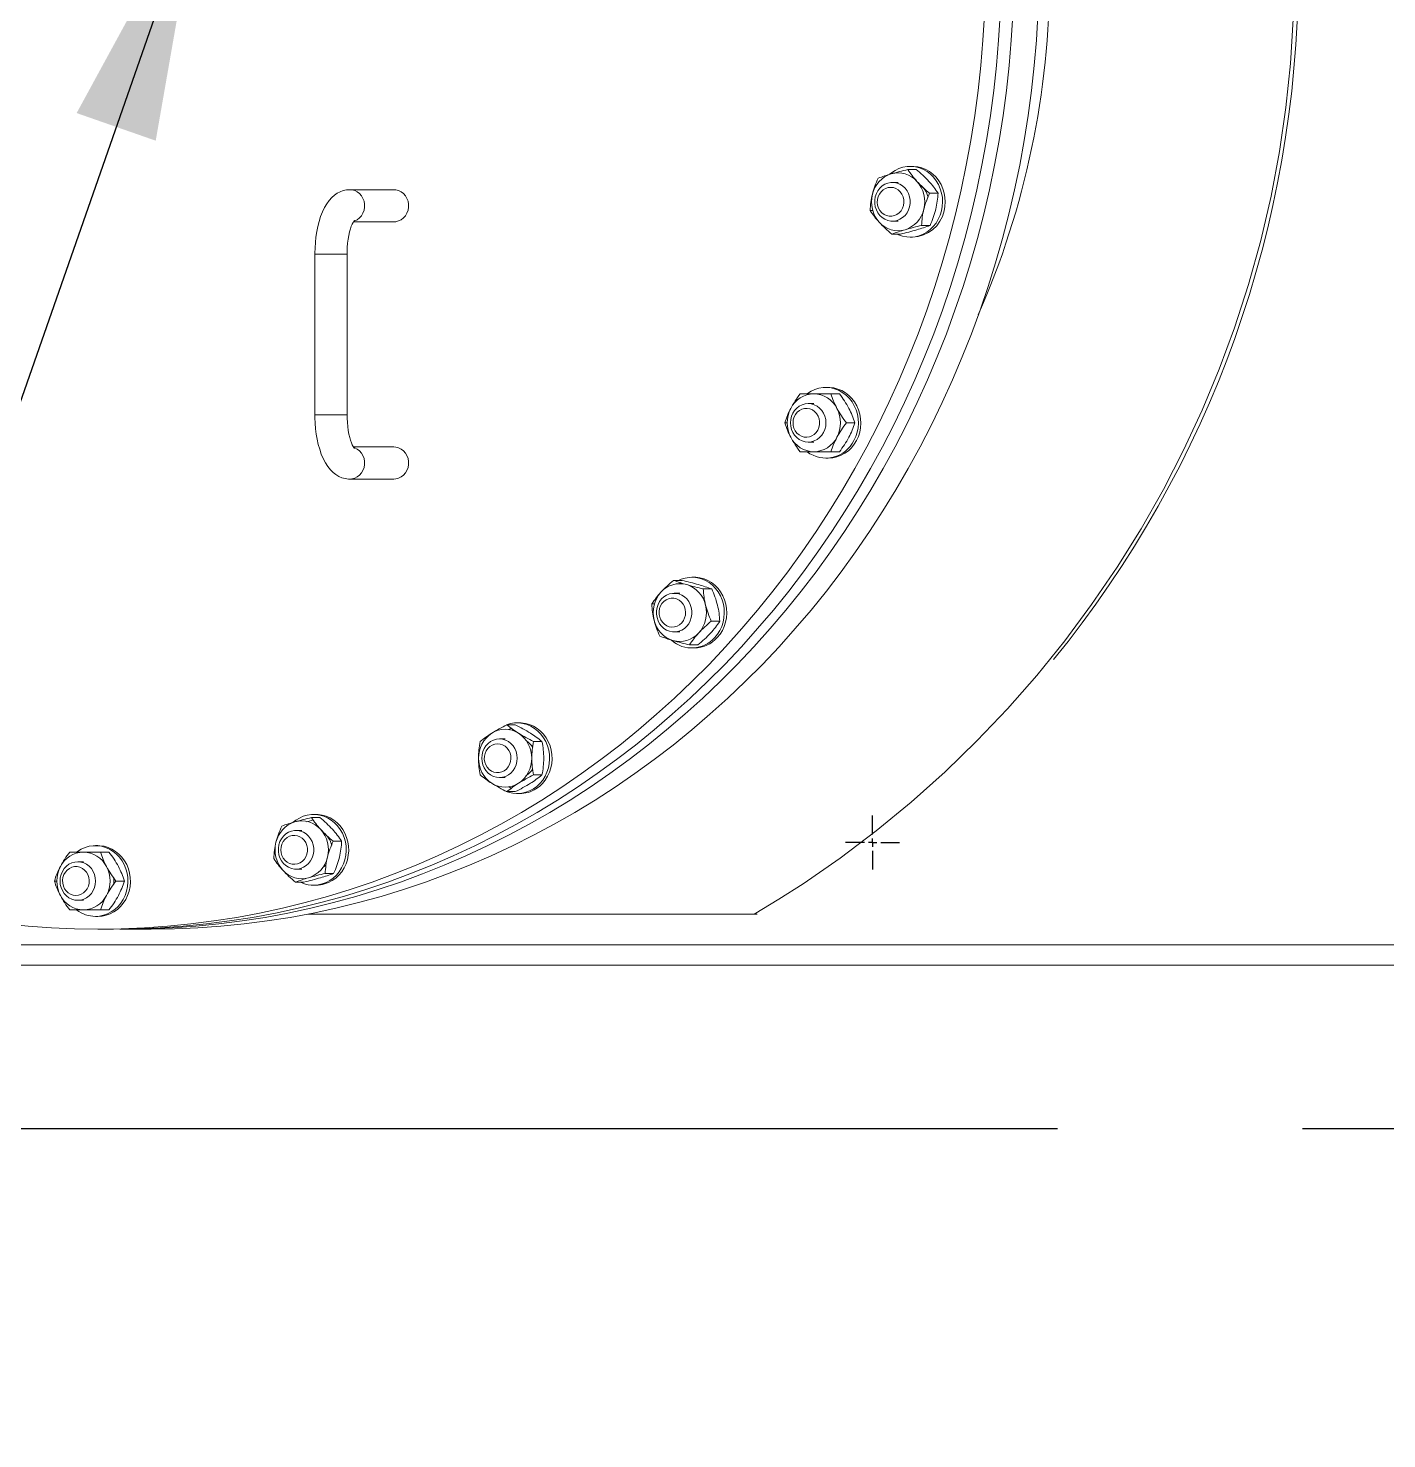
# Model space of a CAD drawing. Header units: inches. Extents: x 0 to 4731, y 0 to 1632.
# Drawn here: x 1603.27 to 1636.54, y 496.93 to 531.47 of the extents above; entities that cross this region are included whole.
import ezdxf

# ---------------------------------------------------------------- set-up
doc = ezdxf.new("R2010")
doc.units = ezdxf.units.IN
doc.header["$LTSCALE"] = 48
doc.header["$MEASUREMENT"] = 0
doc.linetypes.add('CENTER', pattern=[2, 1.25, -0.25, 0.25, -0.25])
doc.linetypes.add('PHANTOM2', pattern=[1.25, 0.625, -0.125, 0.125, -0.125, 0.125, -0.125])
for name, color, linetype, lineweight in [('AM_11', 92, 'PHANTOM2', 25), ('AM_6', 140, 'Continuous', 35), ('AM_7', 142, 'CENTER', 25), ('Equipment-AM_0', 7, 'Continuous', 50)]:
    doc.layers.add(name, color=color, linetype=linetype, lineweight=lineweight)
doc.styles.get("Standard").update_dxf_attribs({"font": 'ROMANS.SHX', "width": 0.7})
doc.dimstyles.new('SLDDIMSTYLE3', dxfattribs={"dimtxt": 0.18, "dimasz": 6.24, "dimexe": 0, "dimexo": 0.0625, "dimgap": 0, "dimtad": 0, "dimtih": 1, "dimtoh": 1, "dimdec": 0, "dimrnd": 1e-09, "dimzin": 0, "dimdsep": 46, "dimlunit": 5, "dimtxsty": 'Standard', "dimsah": 1, "dimcen": 0.09, "dimadec": 0, "dimazin": 0, "dimtfac": 6.24, "dimtdec": 0, "dimtofl": 0, "dimtmove": 0, "dimatfit": 3, "dimfxl": 1, "dimfrac": 2, "dimtolj": 1, "dimtzin": 0, "dimarcsym": 0})

# ---------------------------------------------------------------- blocks, each defined once
blk = doc.blocks.new('SW_CENTERMARKSYMBOL_121')
at = {"layer": 'AM_7', "color": 0}
for p, q in [((0, 0.2), (0, 0.6625)), ((-0.2, 0), (-0.6625, 0)), ((0, 0), (-0.1, 0)), ((0, 0), (0, 0.1)), ((0, 0), (0, -0.1)), ((0, 0), (0.1, 0)), ((0.2, 0), (0.6625, 0)), ((0, -0.2), (0, -0.6625))]:
    blk.add_line(p, q, dxfattribs=at)

msp = doc.modelspace()

# ---------------------------------------------------------------- linework, layer by layer
at = {"layer": 'AM_11'}
msp.add_line((1598.479229, 504.530171), (1708.479229, 504.530171), dxfattribs=at)
at = {"layer": 'Equipment-AM_0', "lineweight": 18}
for p, q in [((1625.017458, 528.012436), (1624.810851, 528.012436)), ((1624.926873, 528.088168), (1624.865341, 528.088168)), ((1612.221815, 527.51836), (1611.144996, 527.51836)), ((1624.573062, 527.694468), (1624.434614, 527.694468)), ((1625.55008, 527.433816), (1625.343473, 527.433816)), ((1623.950548, 527.010237), (1623.888322, 527.010237)), ((1611.231294, 526.730958), (1612.221815, 526.730958)), ((1624.627552, 526.431618), (1624.420944, 526.431618)), ((1624.434614, 526.749586), (1624.573062, 526.749586)), ((1625.355127, 526.643407), (1625.14852, 526.643407)), ((1624.865341, 526.355885), (1624.926873, 526.355885)), ((1610.289802, 525.943557), (1610.289802, 522.006549)), ((1611.077204, 525.943557), (1610.289802, 525.943557)), ((1611.077204, 522.006549), (1611.077204, 525.943557)), ((1622.86323, 522.67584), (1622.801698, 522.67584)), ((1622.509419, 522.51836), (1622.175634, 522.51836)), ((1622.509419, 522.282139), (1622.370971, 522.282139)), ((1622.382241, 522.51836), (1622.377113, 522.503222)), ((1622.928876, 522.51836), (1622.509419, 522.51836)), ((1623.135483, 522.51836), (1622.928876, 522.51836)), ((1611.077204, 522.006549), (1610.289802, 522.006549)), ((1621.857093, 521.809698), (1621.799013, 521.809698)), ((1623.512104, 521.809698), (1623.305496, 521.809698)), ((1622.370971, 521.337257), (1622.509419, 521.337257)), ((1612.221815, 521.219147), (1611.231252, 521.219147)), ((1622.175634, 521.101037), (1622.509419, 521.101037)), ((1622.375035, 521.121544), (1622.382241, 521.101037)), ((1622.509419, 521.101037), (1622.928876, 521.101037)), ((1622.801698, 520.943557), (1622.86323, 520.943557)), ((1623.135483, 521.101037), (1622.928876, 521.101037)), ((1611.144996, 520.431745), (1612.221815, 520.431745)), ((1619.281127, 517.952435), (1619.07452, 517.952435)), ((1619.241307, 517.894263), (1619.222, 517.866058)), ((1619.580449, 518.028168), (1619.518916, 518.028168)), ((1619.226637, 517.634467), (1619.088189, 517.634467)), ((1620.008702, 517.740646), (1619.802095, 517.740646)), ((1618.604124, 517.373816), (1618.541898, 517.373816)), ((1620.203656, 516.950237), (1619.997048, 516.950237)), ((1619.088189, 516.689585), (1619.226637, 516.689585)), ((1619.671033, 516.371617), (1619.464426, 516.371617)), ((1619.518916, 516.295885), (1619.580449, 516.295885)), ((1615.197876, 514.414034), (1614.991268, 514.414034)), ((1615.302244, 514.461884), (1615.240712, 514.461884)), ((1614.948433, 514.068183), (1614.809984, 514.068183)), ((1615.094973, 514.333173), (1615.037102, 514.291346)), ((1615.850202, 514.004888), (1615.643595, 514.004888)), ((1614.809984, 513.123301), (1614.948433, 513.123301)), ((1615.850202, 513.186596), (1615.643595, 513.186596)), ((1615.197876, 512.777451), (1614.991268, 512.777451)), ((1615.240712, 512.729601), (1615.302244, 512.729601)), ((1610.410754, 512.144292), (1610.204147, 512.144292)), ((1610.32017, 512.220024), (1610.258637, 512.220024)), ((1609.966358, 511.826323), (1609.82791, 511.826323)), ((1604.286148, 511.297887), (1604.619933, 511.297887)), ((1604.619933, 511.297887), (1605.03939, 511.297887)), ((1604.973745, 511.455368), (1604.912212, 511.455368)), ((1605.245997, 511.297887), (1605.03939, 511.297887)), ((1610.943376, 511.565672), (1610.736769, 511.565672)), ((1604.619933, 511.061667), (1604.481485, 511.061667)), ((1603.967607, 510.589226), (1603.909528, 510.589226)), ((1605.622618, 510.589226), (1605.416011, 510.589226)), ((1610.020848, 510.563473), (1609.814241, 510.563473)), ((1609.82791, 510.881442), (1609.966358, 510.881442)), ((1610.748423, 510.775263), (1610.541816, 510.775263)), ((1610.258637, 510.487741), (1610.32017, 510.487741)), ((1604.286148, 509.880564), (1604.619933, 509.880564)), ((1604.481485, 510.116785), (1604.619933, 510.116785)), ((1604.619933, 509.880564), (1605.03939, 509.880564)), ((1605.245997, 509.880564), (1605.03939, 509.880564)), ((1604.912212, 509.723084), (1604.973745, 509.723084)), ((1610.115196, 509.778202), (1621.048214, 509.778202)), ((1621.122038, 509.778202), (1621.048214, 509.778202)), ((1604.973745, 509.408123), (1605.358323, 509.408123)), ((1605.665985, 509.408123), (1606.28131, 509.408123)), ((1557.354067, 509.030171), (1653.229229, 509.030171)), ((1598.479229, 508.530171), (1708.479229, 508.530171))]:
    msp.add_line(p, q, dxfattribs=at)
at = {"layer": 'Equipment-AM_0', "lineweight": 18, "flags": 128}
for points in [[(1602.700856, 509.537527), (1603.267714, 509.480942), (1603.835741, 509.440497), (1604.404548, 509.416218), (1604.973745, 509.408123), (1605.542942, 509.416218), (1606.111749, 509.440497), (1606.679776, 509.480942), (1607.246634, 509.537527), (1607.811934, 509.610213), (1608.375289, 509.69895), (1608.936312, 509.803677), (1609.49462, 509.924322), (1610.04983, 510.060802), (1610.60156, 510.213025), (1611.149434, 510.380886), (1611.693075, 510.564269), (1612.232111, 510.763049), (1612.766172, 510.97709), (1613.294893, 511.206245), (1613.817911, 511.450357), (1614.334868, 511.709258), (1614.845409, 511.982772), (1615.349185, 512.270711), (1615.845849, 512.572878), (1616.335063, 512.889064), (1616.81649, 513.219055), (1617.2898, 513.562623), (1617.75467, 513.919533), (1618.210781, 514.289541), (1618.657819, 514.672392), (1619.095479, 515.067825), (1619.523461, 515.475569), (1619.941471, 515.895343), (1620.349223, 516.326861), (1620.746437, 516.769826), (1621.132841, 517.223936), (1621.508171, 517.688878), (1621.872169, 518.164335), (1622.224586, 518.649979), (1622.56518, 519.14548), (1622.893717, 519.650496), (1623.209973, 520.164682), (1623.513731, 520.687685), (1623.804782, 521.219147), (1624.082928, 521.758704), (1624.347977, 522.305986), (1624.599748, 522.860617), (1624.838068, 523.422218), (1625.062775, 523.990405), (1625.273713, 524.564786), (1625.470739, 525.144969), (1625.653717, 525.730557), (1625.822522, 526.321147), (1625.977038, 526.916335), (1626.11716, 527.515713), (1626.242791, 528.118871), (1626.353845, 528.725394), (1626.450247, 529.334868), (1626.531929, 529.946875), (1626.598837, 530.560994), (1626.650924, 531.176806), (1626.688154, 531.793888)], [(1605.358323, 509.408123), (1605.92752, 509.416218), (1606.496327, 509.440497), (1607.064354, 509.480942), (1607.631211, 509.537527), (1608.196512, 509.610213), (1608.759866, 509.69895), (1609.32089, 509.803677), (1609.879198, 509.924322), (1610.434408, 510.060802), (1610.986138, 510.213025), (1611.534012, 510.380886), (1612.077653, 510.564269), (1612.616689, 510.763049), (1613.15075, 510.97709), (1613.679471, 511.206245), (1614.202489, 511.450357), (1614.719446, 511.709258), (1615.229987, 511.982772), (1615.733763, 512.270711), (1616.230427, 512.572878), (1616.719641, 512.889064), (1617.201068, 513.219055), (1617.674378, 513.562623), (1618.139248, 513.919533), (1618.595359, 514.289541), (1619.042397, 514.672392), (1619.480057, 515.067825), (1619.908039, 515.475569), (1620.326049, 515.895343), (1620.7338, 516.326861), (1621.131015, 516.769826), (1621.517419, 517.223936), (1621.892749, 517.688878), (1622.256747, 518.164335), (1622.609164, 518.649979), (1622.949757, 519.14548), (1623.278295, 519.650496), (1623.594551, 520.164682), (1623.898309, 520.687685), (1624.18936, 521.219147), (1624.467506, 521.758704), (1624.732555, 522.305986), (1624.984326, 522.860617), (1625.222646, 523.422218), (1625.447352, 523.990405), (1625.658291, 524.564786), (1625.855316, 525.144969), (1626.038295, 525.730557), (1626.2071, 526.321147), (1626.361616, 526.916335), (1626.501738, 527.515713), (1626.627369, 528.118871), (1626.738423, 528.725394), (1626.834825, 529.334868), (1626.916507, 529.946875), (1626.983415, 530.560994), (1627.035502, 531.176806), (1627.072732, 531.793888)], [(1627.380394, 531.793888), (1627.343164, 531.176806), (1627.291077, 530.560994), (1627.224169, 529.946875), (1627.142487, 529.334868), (1627.046085, 528.725394), (1626.935031, 528.118871), (1626.8094, 527.515713), (1626.669278, 526.916335), (1626.514762, 526.321147), (1626.345957, 525.730557), (1626.162979, 525.144969), (1625.965953, 524.564786), (1625.755015, 523.990405), (1625.530309, 523.422218), (1625.291988, 522.860617), (1625.040217, 522.305986), (1624.775168, 521.758704), (1624.497023, 521.219147), (1624.205971, 520.687685), (1623.902213, 520.164682), (1623.585957, 519.650496), (1623.25742, 519.14548), (1622.916826, 518.649979), (1622.564409, 518.164335), (1622.200411, 517.688878), (1621.825082, 517.223936), (1621.438677, 516.769826), (1621.041463, 516.326861), (1620.633711, 515.895343), (1620.215701, 515.475569), (1619.787719, 515.067825), (1619.350059, 514.672392), (1618.903021, 514.289541), (1618.44691, 513.919533), (1617.982041, 513.562623), (1617.50873, 513.219055), (1617.027303, 512.889064), (1616.53809, 512.572878), (1616.041425, 512.270711), (1615.537649, 511.982772), (1615.027108, 511.709258), (1614.510152, 511.450357), (1613.987134, 511.206245), (1613.458413, 510.97709), (1612.924351, 510.763049), (1612.385315, 510.564269), (1611.841674, 510.380886), (1611.2938, 510.213025), (1610.74207, 510.060802), (1610.18686, 509.924322), (1609.628552, 509.803677), (1609.067529, 509.69895), (1608.504174, 509.610213), (1607.938874, 509.537527), (1607.372016, 509.480942), (1606.803989, 509.440497), (1606.235182, 509.416218), (1605.665985, 509.408123), (1605.512154, 509.408715)], [(1627.995719, 531.793888), (1627.958489, 531.176806), (1627.906402, 530.560994), (1627.839494, 529.946875), (1627.757811, 529.334868), (1627.66141, 528.725394), (1627.550356, 528.118871), (1627.424725, 527.515713), (1627.284603, 526.916335), (1627.130086, 526.321147), (1626.961281, 525.730557), (1626.778303, 525.144969), (1626.581278, 524.564786), (1626.370339, 523.990405), (1626.145633, 523.422218), (1625.907313, 522.860617), (1625.655542, 522.305986), (1625.390493, 521.758704), (1625.112347, 521.219147), (1624.821296, 520.687685), (1624.517538, 520.164682), (1624.201282, 519.650496), (1623.872744, 519.14548), (1623.532151, 518.649979), (1623.179734, 518.164335), (1622.815736, 517.688878), (1622.440406, 517.223936), (1622.054002, 516.769826), (1621.656787, 516.326861), (1621.249035, 515.895343), (1620.831025, 515.475569), (1620.403044, 515.067825), (1619.965384, 514.672392), (1619.518345, 514.289541), (1619.062235, 513.919533), (1618.597365, 513.562623), (1618.124055, 513.219055), (1617.642628, 512.889064), (1617.153414, 512.572878), (1616.65675, 512.270711), (1616.152974, 511.982772), (1615.642433, 511.709258), (1615.125476, 511.450357), (1614.602458, 511.206245), (1614.073737, 510.97709), (1613.539676, 510.763049), (1613.00064, 510.564269), (1612.456999, 510.380886), (1611.909125, 510.213025), (1611.357394, 510.060802), (1610.802185, 509.924322), (1610.243877, 509.803677), (1609.682853, 509.69895), (1609.119498, 509.610213), (1608.554198, 509.537527), (1607.987341, 509.480942), (1607.419314, 509.440497), (1606.850507, 509.416218), (1606.28131, 509.408123)], [(1634.25223, 531.693721), (1634.184858, 530.610199), (1634.07293, 529.530479), (1633.916738, 528.457407), (1633.709794, 527.360709), (1633.456516, 526.273046), (1633.157829, 525.197364), (1632.814661, 524.136611), (1632.439111, 523.121553), (1632.022597, 522.122276), (1631.566432, 521.141241), (1631.071928, 520.180909), (1630.524003, 519.215872), (1629.936917, 518.2743), (1629.31249, 517.358569), (1628.65254, 516.471053), (1627.967759, 515.624395), (1627.25, 514.806512), (1626.501308, 514.019388), (1625.723729, 513.265008), (1624.894679, 512.524044), (1624.036874, 511.81899), (1623.152823, 511.151686), (1622.245037, 510.523971), (1621.651056, 510.142699), (1621.048214, 509.778202)], [(1625.635462, 526.997853), (1625.655527, 527.106679), (1625.662617, 527.217399), (1625.656616, 527.328195), (1625.637623, 527.437248), (1625.605948, 527.542767), (1625.562113, 527.643019), (1625.506837, 527.736359), (1625.441027, 527.821254), (1625.365765, 527.896309), (1625.282286, 527.960292), (1625.19196, 528.012153), (1625.096272, 528.05104), (1624.996791, 528.076315), (1624.895152, 528.087563), (1624.793024, 528.084598), (1624.692083, 528.06747), (1624.593987, 528.03646), (1624.500347, 527.992077), (1624.4127, 527.93505), (1624.364291, 527.89576)], [(1625.696994, 526.997853), (1625.717059, 527.106679), (1625.72415, 527.217399), (1625.718149, 527.328195), (1625.699155, 527.437248), (1625.667481, 527.542767), (1625.623645, 527.643019), (1625.568369, 527.736359), (1625.50256, 527.821254), (1625.427297, 527.896309), (1625.343818, 527.960292), (1625.253493, 528.012153), (1625.157804, 528.05104), (1625.058324, 528.076315), (1624.956685, 528.087563), (1624.926873, 528.088168)], [(1611.144996, 527.51836), (1611.066243, 527.512939), (1610.984991, 527.495735), (1610.907786, 527.46774), (1610.834849, 527.429718), (1610.766061, 527.382019), (1610.701033, 527.324421), (1610.63928, 527.256051), (1610.58055, 527.175621), (1610.525252, 527.082303), (1610.474614, 526.977038), (1610.430096, 526.862944), (1610.39226, 526.743032), (1610.360817, 526.618683), (1610.335402, 526.490716), (1610.315737, 526.359792), (1610.301647, 526.226586), (1610.293029, 526.091826), (1610.289861, 525.963555), (1610.289802, 525.943557)], [(1611.241858, 526.745281), (1611.263527, 526.752611), (1611.326198, 526.783704), (1611.38232, 526.82712), (1611.429865, 526.881289), (1611.467114, 526.944255), (1611.49272, 527.013741), (1611.505759, 527.087235), (1611.505759, 527.162083), (1611.49272, 527.235577), (1611.467114, 527.305063), (1611.429865, 527.368029), (1611.38232, 527.422198), (1611.326198, 527.465614), (1611.263527, 527.496706), (1611.196572, 527.514352), (1611.144646, 527.518359)], [(1612.221815, 526.730958), (1612.27339, 526.734965), (1612.340345, 526.752611), (1612.403016, 526.783704), (1612.459138, 526.82712), (1612.506683, 526.881289), (1612.543932, 526.944255), (1612.569538, 527.013741), (1612.582577, 527.087235), (1612.582577, 527.162083), (1612.569538, 527.235577), (1612.543932, 527.305063), (1612.506683, 527.368029), (1612.459138, 527.422198), (1612.403016, 527.465614), (1612.340345, 527.496706), (1612.27339, 527.514352), (1612.221815, 527.51836)], [(1624.85468, 527.09975), (1624.828753, 527.022365), (1624.79085, 526.951046), (1624.742123, 526.887961), (1624.684053, 526.835026), (1624.618404, 526.79385), (1624.54717, 526.765684), (1624.472516, 526.751384), (1624.396711, 526.751384), (1624.322057, 526.765684), (1624.250824, 526.79385), (1624.185174, 526.835026), (1624.127104, 526.887961), (1624.078377, 526.951046), (1624.040475, 527.022365), (1624.014548, 527.09975), (1624.001384, 527.180851), (1624.001384, 527.263203), (1624.014548, 527.344303), (1624.040475, 527.421689), (1624.078377, 527.493008), (1624.127104, 527.556093), (1624.185174, 527.609028), (1624.250824, 527.650204), (1624.322057, 527.67837), (1624.396711, 527.69267), (1624.472516, 527.69267), (1624.54717, 527.67837), (1624.618404, 527.650204), (1624.684053, 527.609028), (1624.742123, 527.556093), (1624.79085, 527.493008), (1624.828753, 527.421689), (1624.85468, 527.344303), (1624.867843, 527.263203), (1624.867843, 527.180851), (1624.85468, 527.09975)], [(1624.703514, 527.130319), (1624.714058, 527.201092), (1624.711272, 527.272723), (1624.69527, 527.342277), (1624.666708, 527.406909), (1624.626754, 527.463971), (1624.577045, 527.511129), (1624.519615, 527.54645), (1624.456816, 527.56849), (1624.391219, 527.576345), (1624.325509, 527.569694), (1624.262376, 527.54881), (1624.204405, 527.514548), (1624.15397, 527.468309), (1624.113135, 527.411988), (1624.083572, 527.347889), (1624.066491, 527.278638), (1624.062592, 527.207069), (1624.072034, 527.136113), (1624.094431, 527.068674), (1624.128866, 527.007513), (1624.173928, 526.955134), (1624.227774, 526.913682), (1624.288198, 526.884854), (1624.352728, 526.869829), (1624.41872, 526.869224), (1624.483474, 526.883062), (1624.544338, 526.910778), (1624.59882, 526.951236), (1624.644691, 527.00278), (1624.680072, 527.063301), (1624.703514, 527.130319)], [(1624.539302, 526.431618), (1624.585992, 526.41079), (1624.683777, 526.378643), (1624.784544, 526.360344), (1624.886637, 526.356194), (1624.988381, 526.366261), (1625.088104, 526.39038), (1625.18417, 526.428154), (1625.275, 526.478964), (1625.359104, 526.541974), (1625.4351, 526.616151), (1625.501741, 526.700277), (1625.557932, 526.79297), (1625.602751, 526.892708), (1625.635462, 526.997853)], [(1611.077204, 525.943557), (1611.077787, 525.998917), (1611.082161, 526.104444), (1611.090707, 526.207469), (1611.103166, 526.306187), (1611.119131, 526.398877), (1611.138023, 526.48388), (1611.159065, 526.559625), (1611.18125, 526.624693), (1611.203303, 526.677905), (1611.223669, 526.718456), (1611.240523, 526.746088), (1611.251844, 526.761279), (1611.255221, 526.765031)], [(1623.492169, 521.376627), (1623.537478, 521.476104), (1623.570705, 521.581058), (1623.591305, 521.689766), (1623.59894, 521.800443), (1623.593484, 521.911273), (1623.575027, 522.020434), (1623.543872, 522.126135), (1623.500531, 522.226641), (1623.445714, 522.3203), (1623.380323, 522.405575), (1623.305431, 522.481066), (1623.222268, 522.545533), (1623.132199, 522.597918), (1623.036703, 522.63736), (1622.937348, 522.663212), (1622.835766, 522.675049), (1622.733624, 522.672677), (1622.632601, 522.656135), (1622.534354, 522.625695), (1622.440496, 522.581856), (1622.35257, 522.525338), (1622.34329, 522.51836)], [(1623.553702, 521.376627), (1623.599011, 521.476104), (1623.632238, 521.581058), (1623.652838, 521.689766), (1623.660473, 521.800443), (1623.655017, 521.911273), (1623.63656, 522.020434), (1623.605405, 522.126135), (1623.562063, 522.226641), (1623.507247, 522.3203), (1623.441856, 522.405575), (1623.366964, 522.481066), (1623.2838, 522.545533), (1623.193731, 522.597918), (1623.098235, 522.63736), (1622.99888, 522.663212), (1622.897298, 522.675049), (1622.86323, 522.67584)], [(1622.747592, 521.573478), (1622.704111, 521.506019), (1622.650509, 521.447787), (1622.588413, 521.400552), (1622.51971, 521.365749), (1622.446488, 521.344435), (1622.370971, 521.337257), (1622.295454, 521.344435), (1622.222232, 521.365749), (1622.153529, 521.400552), (1622.091433, 521.447787), (1622.03783, 521.506019), (1621.99435, 521.573478), (1621.962313, 521.648114), (1621.942693, 521.72766), (1621.936087, 521.809698), (1621.942693, 521.891737), (1621.962313, 521.971283), (1621.99435, 522.045919), (1622.03783, 522.113377), (1622.091433, 522.171609), (1622.153529, 522.218844), (1622.222232, 522.253648), (1622.295454, 522.274962), (1622.370971, 522.282139), (1622.446488, 522.274962), (1622.51971, 522.253648), (1622.588413, 522.218844), (1622.650509, 522.171609), (1622.704111, 522.113377), (1622.747592, 522.045919), (1622.779628, 521.971283), (1622.799248, 521.891737), (1622.805855, 521.809698), (1622.799248, 521.72766), (1622.779628, 521.648114), (1622.747592, 521.573478)], [(1610.289802, 522.006549), (1610.290561, 521.934584), (1610.296106, 521.799569), (1610.307033, 521.665976), (1610.323366, 521.534616), (1610.345177, 521.406201), (1610.372617, 521.281351), (1610.405972, 521.160578), (1610.445739, 521.044285), (1610.492735, 520.932829), (1610.548155, 520.826772), (1610.606257, 520.737193), (1610.668548, 520.659804), (1610.73406, 520.594766), (1610.80269, 520.541142), (1610.874535, 520.498216), (1610.94947, 520.465777), (1611.027015, 520.443965), (1611.113672, 520.432601), (1611.144996, 520.431745)], [(1611.254876, 521.18529), (1611.255425, 521.184836), (1611.250125, 521.190918), (1611.238622, 521.206854), (1611.222634, 521.233522), (1611.203607, 521.271536), (1611.182884, 521.321105), (1611.161722, 521.381981), (1611.14126, 521.453478), (1611.122493, 521.534545), (1611.106251, 521.623858), (1611.093191, 521.719899), (1611.083811, 521.821028), (1611.078454, 521.92553), (1611.077204, 522.006549)], [(1622.607287, 521.632533), (1622.634333, 521.69793), (1622.648708, 521.767903), (1622.649822, 521.839586), (1622.637631, 521.910047), (1622.612634, 521.976399), (1622.575853, 522.035926), (1622.528796, 522.086191), (1622.473387, 522.125137), (1622.411896, 522.151169), (1622.346841, 522.163221), (1622.280884, 522.160799), (1622.216725, 522.144004), (1622.156992, 522.113522), (1622.104131, 522.070601), (1622.060304, 522.016999), (1622.027306, 521.95491), (1622.006489, 521.886876), (1621.998705, 521.815683), (1622.004272, 521.744244), (1622.022962, 521.675485), (1622.05401, 521.612221), (1622.096145, 521.557042), (1622.147643, 521.512206), (1622.206394, 521.47955), (1622.269993, 521.46041), (1622.335837, 521.45557), (1622.40123, 521.465228), (1622.463496, 521.488988), (1622.520083, 521.525879), (1622.568677, 521.574389), (1622.607287, 521.632533)], [(1611.241982, 521.204787), (1611.263527, 521.197494), (1611.326198, 521.166401), (1611.38232, 521.122985), (1611.429865, 521.068816), (1611.467114, 521.00585), (1611.49272, 520.936365), (1611.505759, 520.86287), (1611.505759, 520.788023), (1611.49272, 520.714528), (1611.467114, 520.645042), (1611.429865, 520.582077), (1611.38232, 520.527907), (1611.326198, 520.484491), (1611.263527, 520.453399), (1611.196572, 520.435753), (1611.144783, 520.431746)], [(1612.221815, 521.219147), (1612.27339, 521.21514), (1612.340345, 521.197494), (1612.403016, 521.166401), (1612.459138, 521.122985), (1612.506683, 521.068816), (1612.543932, 521.00585), (1612.569538, 520.936365), (1612.582577, 520.86287), (1612.582577, 520.788023), (1612.569538, 520.714528), (1612.543932, 520.645042), (1612.506683, 520.582077), (1612.459138, 520.527907), (1612.403016, 520.484491), (1612.340345, 520.453399), (1612.27339, 520.435753), (1612.221815, 520.431745)], [(1620.082684, 516.549572), (1620.150148, 516.632919), (1620.207248, 516.724954), (1620.253045, 516.824166), (1620.286788, 516.928925), (1620.307922, 517.037512), (1620.316101, 517.148144), (1620.311191, 517.259003), (1620.293271, 517.368271), (1620.262636, 517.474151), (1620.219789, 517.574907), (1620.165434, 517.668883), (1620.100464, 517.754536), (1620.025944, 517.830461), (1619.943099, 517.89541), (1619.853289, 517.948316), (1619.757988, 517.988312), (1619.658762, 518.01474), (1619.557239, 518.027167), (1619.455088, 518.025388), (1619.353984, 518.009433), (1619.255589, 517.979563), (1619.192877, 517.952435)], [(1620.144216, 516.549572), (1620.211681, 516.632919), (1620.26878, 516.724954), (1620.314578, 516.824166), (1620.34832, 516.928925), (1620.369455, 517.037512), (1620.377634, 517.148144), (1620.372723, 517.259003), (1620.354803, 517.368271), (1620.324169, 517.474151), (1620.281322, 517.574907), (1620.226967, 517.668883), (1620.161996, 517.754536), (1620.087476, 517.830461), (1620.004631, 517.89541), (1619.914821, 517.948316), (1619.81952, 517.988312), (1619.720294, 518.01474), (1619.618772, 518.027167), (1619.580449, 518.028168)], [(1619.395699, 516.82796), (1619.337628, 516.775025), (1619.271979, 516.733849), (1619.200745, 516.705683), (1619.126092, 516.691383), (1619.050286, 516.691383), (1618.975633, 516.705683), (1618.904399, 516.733849), (1618.83875, 516.775025), (1618.780679, 516.82796), (1618.731953, 516.891045), (1618.69405, 516.962364), (1618.668123, 517.03975), (1618.65496, 517.12085), (1618.65496, 517.203202), (1618.668123, 517.284303), (1618.69405, 517.361689), (1618.731953, 517.433007), (1618.780679, 517.496093), (1618.83875, 517.549027), (1618.904399, 517.590203), (1618.975633, 517.618369), (1619.050286, 517.63267), (1619.126092, 517.63267), (1619.200745, 517.618369), (1619.271979, 517.590203), (1619.337628, 517.549027), (1619.395699, 517.496093), (1619.444425, 517.433007), (1619.482328, 517.361689), (1619.508255, 517.284303), (1619.521418, 517.203202), (1619.521418, 517.12085), (1619.508255, 517.03975), (1619.482328, 516.962364), (1619.444425, 516.891045), (1619.395699, 516.82796)], [(1619.272672, 516.911477), (1619.314377, 516.967041), (1619.344932, 517.030588), (1619.363087, 517.099515), (1619.368098, 517.171003), (1619.35976, 517.242122), (1619.338415, 517.309963), (1619.304936, 517.371747), (1619.260694, 517.424945), (1619.207501, 517.467379), (1619.147533, 517.497312), (1619.083247, 517.513518), (1619.017273, 517.515334), (1618.952313, 517.502686), (1618.891027, 517.476091), (1618.835923, 517.436638), (1618.789258, 517.385943), (1618.752942, 517.32608), (1618.728461, 517.259501), (1618.716818, 517.188932), (1618.71849, 517.117261), (1618.733408, 517.047422), (1618.760961, 516.982276), (1618.800022, 516.924488), (1618.848991, 516.876426), (1618.905864, 516.840056), (1618.968311, 516.816867), (1619.033777, 516.807809), (1619.099581, 516.813253), (1619.16303, 516.832976), (1619.221525, 516.86617), (1619.272672, 516.911477)], [(1615.639356, 512.845642), (1615.724378, 512.90718), (1615.801459, 512.980024), (1615.869332, 513.062979), (1615.926884, 513.154681), (1615.973169, 513.253626), (1616.007426, 513.358188), (1616.029094, 513.466651), (1616.037817, 513.577233), (1616.033452, 513.68812), (1616.01607, 513.797489), (1615.985956, 513.903546), (1615.943605, 514.004549), (1615.889714, 514.098839), (1615.825165, 514.184868), (1615.75102, 514.261224), (1615.668495, 514.326653), (1615.578946, 514.38008), (1615.483844, 514.420629), (1615.384749, 514.447632), (1615.283289, 514.460648), (1615.18113, 514.459462), (1615.07995, 514.444094), (1614.981409, 514.414796), (1614.978149, 514.413569)], [(1615.700888, 512.845642), (1615.785911, 512.90718), (1615.862992, 512.980024), (1615.930865, 513.062979), (1615.988416, 513.154681), (1616.034701, 513.253626), (1616.068959, 513.358188), (1616.090627, 513.466651), (1616.09935, 513.577233), (1616.094984, 513.68812), (1616.077602, 513.797489), (1616.047488, 513.903546), (1616.005138, 514.004549), (1615.951246, 514.098839), (1615.886697, 514.184868), (1615.812552, 514.261224), (1615.730028, 514.326653), (1615.640479, 514.38008), (1615.545376, 514.420629), (1615.446282, 514.447632), (1615.344822, 514.460648), (1615.302244, 514.461884)], [(1615.027427, 513.186596), (1614.958724, 513.151793), (1614.885501, 513.130479), (1614.809984, 513.123301), (1614.734468, 513.130479), (1614.661245, 513.151793), (1614.592542, 513.186596), (1614.530446, 513.233832), (1614.476844, 513.292063), (1614.433364, 513.359522), (1614.401327, 513.434158), (1614.381707, 513.513704), (1614.3751, 513.595742), (1614.381707, 513.677781), (1614.401327, 513.757327), (1614.433364, 513.831963), (1614.476844, 513.899422), (1614.530446, 513.957653), (1614.592542, 514.004888), (1614.661245, 514.039692), (1614.734468, 514.061006), (1614.809984, 514.068183), (1614.885501, 514.061006), (1614.958724, 514.039692), (1615.027427, 514.004888), (1615.089523, 513.957653), (1615.143125, 513.899422), (1615.186605, 513.831963), (1615.218642, 513.757327), (1615.238262, 513.677781), (1615.244869, 513.595742), (1615.238262, 513.513704), (1615.218642, 513.434158), (1615.186605, 513.359522), (1615.143125, 513.292063), (1615.089523, 513.233832), (1615.027427, 513.186596)], [(1614.926917, 513.288883), (1614.980438, 513.330827), (1615.025092, 513.383618), (1615.05905, 513.445092), (1615.080922, 513.512735), (1615.089812, 513.583775), (1615.085357, 513.655306), (1615.067738, 513.724398), (1615.037678, 513.788222), (1614.996407, 513.844167), (1614.945614, 513.889941), (1614.887379, 513.923671), (1614.824086, 513.943975), (1614.758326, 513.950022), (1614.692792, 513.941566), (1614.630167, 513.918951), (1614.573014, 513.883104), (1614.523673, 513.835492), (1614.484164, 513.778065), (1614.456105, 513.713174), (1614.440645, 513.643475), (1614.438416, 513.571822), (1614.44951, 513.501148), (1614.473472, 513.434347), (1614.509322, 513.374153), (1614.555592, 513.323031), (1614.610387, 513.283074), (1614.671464, 513.255918), (1614.736323, 513.242674), (1614.802308, 513.243885), (1614.866719, 513.259501), (1614.926917, 513.288883)], [(1615.095022, 512.858365), (1615.089477, 512.862728), (1615.035732, 512.900078)], [(1610.46499, 510.517254), (1610.561777, 510.552789), (1610.653586, 510.601479), (1610.73891, 510.662522), (1610.816348, 510.734918), (1610.884629, 510.817478), (1610.94263, 510.908845), (1610.989401, 511.007519), (1611.024172, 511.111881), (1611.046374, 511.220217), (1611.05564, 511.330747), (1611.05182, 511.441657), (1611.034976, 511.551126), (1611.005384, 511.657356), (1610.963531, 511.758603), (1610.910104, 511.853205), (1610.845979, 511.939608), (1610.772211, 512.016393), (1610.690009, 512.0823), (1610.600724, 512.136246), (1610.505823, 512.177346), (1610.406862, 512.204924), (1610.305468, 512.218529), (1610.203304, 512.217936), (1610.10205, 512.203155), (1610.003366, 512.174429), (1609.908874, 512.13223), (1609.820125, 512.077251), (1609.759111, 512.028949)], [(1610.244624, 512.086466), (1610.205149, 512.07343), (1610.089803, 512.038397)], [(1610.526523, 510.517254), (1610.623309, 510.552789), (1610.715119, 510.601479), (1610.800443, 510.662522), (1610.877881, 510.734918), (1610.946161, 510.817478), (1611.004163, 510.908845), (1611.050933, 511.007519), (1611.085705, 511.111881), (1611.107906, 511.220217), (1611.117173, 511.330747), (1611.113353, 511.441657), (1611.096509, 511.551126), (1611.066917, 511.657356), (1611.025064, 511.758603), (1610.971636, 511.853205), (1610.907512, 511.939608), (1610.833743, 512.016393), (1610.751541, 512.0823), (1610.662257, 512.136246), (1610.567355, 512.177346), (1610.468395, 512.204924), (1610.367, 512.218529), (1610.32017, 512.220024)], [(1609.940466, 510.89754), (1609.865812, 510.883239), (1609.790007, 510.883239), (1609.715354, 510.89754), (1609.64412, 510.925706), (1609.57847, 510.966881), (1609.5204, 511.019816), (1609.471674, 511.082901), (1609.433771, 511.15422), (1609.407844, 511.231606), (1609.39468, 511.312707), (1609.39468, 511.395058), (1609.407844, 511.476159), (1609.433771, 511.553545), (1609.471674, 511.624863), (1609.5204, 511.687949), (1609.57847, 511.740883), (1609.64412, 511.782059), (1609.715354, 511.810225), (1609.790007, 511.824526), (1609.865812, 511.824526), (1609.940466, 511.810225), (1610.0117, 511.782059), (1610.077349, 511.740883), (1610.135419, 511.687949), (1610.184146, 511.624863), (1610.222049, 511.553545), (1610.247976, 511.476159), (1610.261139, 511.395058), (1610.261139, 511.312707), (1610.247976, 511.231606), (1610.222049, 511.15422), (1610.184146, 511.082901), (1610.135419, 511.019816), (1610.077349, 510.966881), (1610.0117, 510.925706), (1609.940466, 510.89754)], [(1609.866178, 511.011625), (1609.927869, 511.037092), (1609.983578, 511.075528), (1610.031025, 511.12536), (1610.068267, 511.184548), (1610.093779, 511.250668), (1610.106517, 511.321014), (1610.10596, 511.392705), (1610.09213, 511.462807), (1610.065593, 511.52845), (1610.027436, 511.586946), (1609.979222, 511.6359), (1609.922923, 511.673309), (1609.860845, 511.69764), (1609.795529, 511.707897), (1609.729649, 511.703662), (1609.665903, 511.685106), (1609.6069, 511.65299), (1609.555056, 511.608628), (1609.512494, 511.553837), (1609.480955, 511.49086), (1609.461731, 511.422275), (1609.455609, 511.35089), (1609.46284, 511.279628), (1609.483127, 511.211405), (1609.515641, 511.149016), (1609.559049, 511.095014), (1609.611576, 511.05161), (1609.671069, 511.020581), (1609.735095, 511.003197), (1609.801031, 511.000171), (1609.866178, 511.011625)], [(1604.912212, 509.723084), (1605.014167, 509.730195), (1605.114448, 509.751411), (1605.211408, 509.786385), (1605.303455, 509.83454), (1605.389079, 509.895088), (1605.466871, 509.967033), (1605.535557, 510.049195), (1605.594007, 510.140224), (1605.641262, 510.238626), (1605.676546, 510.342785), (1605.69928, 510.45099), (1605.70909, 510.561465), (1605.705816, 510.672395), (1605.68951, 510.78196), (1605.660442, 510.888361), (1605.619087, 510.98985), (1605.566126, 511.08476), (1605.502427, 511.171534), (1605.429037, 511.248746), (1605.347161, 511.315129), (1605.258143, 511.369593), (1605.163444, 511.411243), (1605.064621, 511.439395), (1604.963295, 511.453588), (1604.86113, 511.453588), (1604.759804, 511.439395), (1604.66098, 511.411243), (1604.566282, 511.369593), (1604.477264, 511.315129), (1604.453804, 511.297887)], [(1604.973745, 509.723084), (1605.0757, 509.730195), (1605.17598, 509.751411), (1605.272941, 509.786385), (1605.364988, 509.83454), (1605.450611, 509.895088), (1605.528404, 509.967033), (1605.597089, 510.049195), (1605.65554, 510.140224), (1605.702795, 510.238626), (1605.738079, 510.342785), (1605.760813, 510.45099), (1605.770623, 510.561465), (1605.767348, 510.672395), (1605.751043, 510.78196), (1605.721974, 510.888361), (1605.68062, 510.98985), (1605.627658, 511.08476), (1605.563959, 511.171534), (1605.490569, 511.248746), (1605.408693, 511.315129), (1605.319675, 511.369593), (1605.224977, 511.411243), (1605.126153, 511.439395), (1605.024827, 511.453588), (1604.973745, 511.455368)], [(1604.481485, 510.116785), (1604.405968, 510.123962), (1604.332746, 510.145277), (1604.264043, 510.18008), (1604.201947, 510.227315), (1604.148345, 510.285547), (1604.104864, 510.353005), (1604.072828, 510.427641), (1604.053208, 510.507187), (1604.046601, 510.589226), (1604.053208, 510.671264), (1604.072828, 510.75081), (1604.104864, 510.825446), (1604.148345, 510.892905), (1604.201947, 510.951137), (1604.264043, 510.998372), (1604.332746, 511.033175), (1604.405968, 511.054489), (1604.481485, 511.061667), (1604.557002, 511.054489), (1604.630224, 511.033175), (1604.698927, 510.998372), (1604.761023, 510.951137), (1604.814626, 510.892905), (1604.858106, 510.825446), (1604.890143, 510.75081), (1604.909762, 510.671264), (1604.916369, 510.589226), (1604.909762, 510.507187), (1604.890143, 510.427641), (1604.858106, 510.353005), (1604.814626, 510.285547), (1604.761023, 510.227315), (1604.698927, 510.18008), (1604.630224, 510.145277), (1604.557002, 510.123962), (1604.481485, 510.116785)], [(1604.435336, 510.234895), (1604.500992, 510.242148), (1604.56396, 510.263611), (1604.621662, 510.298404), (1604.671736, 510.345104), (1604.712132, 510.401798), (1604.741196, 510.466165), (1604.757738, 510.53557), (1604.76108, 510.607172), (1604.751087, 510.67804), (1604.728167, 510.745271), (1604.693258, 510.806114), (1604.647789, 510.858077), (1604.593623, 510.899034), (1604.532977, 510.927307), (1604.468333, 510.941739), (1604.402338, 510.941739), (1604.337695, 510.927307), (1604.277048, 510.899034), (1604.222882, 510.858077), (1604.177414, 510.806114), (1604.142505, 510.745271), (1604.119585, 510.67804), (1604.109591, 510.607172), (1604.112934, 510.53557), (1604.129476, 510.466165), (1604.158539, 510.401798), (1604.198935, 510.345104), (1604.249009, 510.298404), (1604.306711, 510.263611), (1604.36968, 510.242148), (1604.435336, 510.234895)], [(1610.489392, 510.93039), (1610.514957, 510.948111), (1610.567703, 510.994084)]]:
    msp.add_lwpolyline(points, dxfattribs=at)
at = {"layer": 'Equipment-AM_0', "lineweight": 18}
for centre, radius, start, end in [((1607.605462, 532.777036), 20.679354, 336.2705308, 0.0032317), ((1607.776598, 532.828411), 26.593571, 320.771061, 359.8918247), ((1624.609049, 527.255154), 0.682831, 107.4552256, 167.2853381), ((1625.666471, 523.541535), 4.543846, 106.128464, 110.3910912), ((1626.691829, 519.956055), 8.27305, 103.141816, 106.0521683), ((1624.572762, 527.311503), 0.618445, 41.7266186, 105.8139467), ((1626.576755, 529.145529), 2.09817, 212.6862777, 222.6817482), ((1623.026061, 525.574666), 3.147758, 43.042165, 50.7548487), ((1626.178626, 526.834207), 2.307488, 155.2394145, 165.6670039), ((1627.33487, 529.871586), 3.147758, 223.042165, 230.7548487), ((1624.475858, 527.222302), 0.750141, 345.8255666, 41.8851776), ((1624.824159, 527.235077), 0.492354, 11.4780223, 56.4737575), ((1623.784177, 526.300723), 2.09817, 32.6862777, 42.6817482), ((1625.877457, 526.936601), 1.990498, 166.376564, 177.8799122), ((1624.670265, 527.221751), 0.750141, 165.8255666, 221.8851776), ((1627.438824, 526.467377), 2.307488, 155.2394145, 165.6670039), ((1623.559301, 527.50768), 1.992149, 346.381347, 357.8751292), ((1625.648658, 528.139029), 2.091161, 212.6694848, 222.6985411), ((1624.537074, 527.1889), 0.682831, 287.4552256, 347.2853381), ((1624.902412, 527.168142), 0.812625, 271.7249918, 347.9037519), ((1627.137655, 526.569771), 1.990498, 166.376564, 177.8799122), ((1623.272666, 527.60527), 2.293867, 335.208369, 345.6980494), ((1624.573361, 527.13255), 0.618445, 221.7266186, 285.8139467), ((1626.397881, 528.853935), 3.126643, 223.0160824, 230.7809313), ((1626.013646, 522.143694), 4.574165, 106.1425977, 110.3769575), ((1622.728721, 534.556552), 8.343867, 283.1541693, 286.039815), ((1627.047351, 518.518472), 8.343867, 103.1541693, 106.039815), ((1623.762425, 530.931331), 4.574165, 286.1425977, 290.3769575), ((1622.520508, 521.873162), 0.645293, 90.9846433, 153.2080903), ((1624.262321, 520.904558), 2.637919, 142.2823545, 151.4810988), ((1622.49833, 521.873162), 0.645293, 26.7919097, 89.0153567), ((1624.803384, 523.080932), 1.957108, 196.7053942, 207.9368969), ((1621.100066, 520.938004), 2.576906, 28.4097594, 37.8267873), ((1623.686197, 521.241923), 1.970744, 152.1020837, 163.2556251), ((1622.617746, 521.809698), 0.760807, 152.2425059, 207.7574941), ((1625.340913, 523.390054), 2.576906, 208.4097594, 217.8267873), ((1622.401092, 521.809698), 0.760807, 332.2425059, 27.7574941), ((1621.637595, 521.247126), 1.957108, 16.7053942, 27.9368969), ((1623.671045, 522.371253), 1.954443, 196.6977127, 207.9445784), ((1625.392183, 520.195897), 2.637919, 142.2823545, 151.4810988), ((1621.62872, 522.375914), 1.966655, 332.0904529, 343.267256), ((1622.520508, 521.746234), 0.645293, 206.7919097, 269.0153567), ((1624.199365, 522.67377), 2.563002, 208.3841572, 217.8523895), ((1622.804238, 521.711953), 0.765305, 232.9647023, 334.0135094), ((1622.49833, 521.746234), 0.645293, 270.9846433, 333.2080903), ((1622.850399, 521.730981), 0.787529, 270.9335904, 333.2591432), ((1624.816059, 520.533261), 1.970744, 152.1020837, 163.2556251), ((1621.066724, 522.703143), 2.616584, 322.2447693, 331.518684), ((1621.124457, 515.452112), 3.233242, 129.3472577, 136.8557286), ((1619.226936, 517.251503), 0.618445, 74.1860533, 138.2733814), ((1620.657715, 522.211547), 4.543846, 249.6089088, 253.871536), ((1617.400149, 509.896055), 8.27305, 73.9478317, 76.858184), ((1619.190649, 517.195153), 0.682831, 12.7146619, 72.5447744), ((1621.683073, 525.797027), 8.27305, 253.9478317, 256.858184), ((1618.425507, 513.481535), 4.543846, 69.6089088, 73.871536), ((1620.312297, 516.237251), 2.103828, 137.3317285, 147.3002455), ((1619.323841, 517.162302), 0.750141, 138.1148224, 194.1744334), ((1621.769474, 517.811275), 1.968646, 182.0560263, 193.6874974), ((1617.955695, 516.78924), 2.262744, 14.2296044, 24.8639772), ((1620.51033, 517.44459), 1.969705, 182.0591628, 193.684361), ((1619.129433, 517.161751), 0.750141, 318.1148224, 14.1744334), ((1622.050056, 517.901643), 2.262744, 194.2296044, 204.8639772), ((1618.236277, 516.879608), 1.968646, 2.0560263, 13.6874974), ((1619.262625, 517.1289), 0.682831, 192.7146619, 252.5447744), ((1620.781473, 517.531836), 2.253885, 194.2086435, 204.8849381), ((1622.046985, 514.449914), 3.233242, 129.3472577, 136.8557286), ((1618.441822, 518.080186), 2.093046, 317.3059863, 327.3259878), ((1620.329553, 520.87133), 4.574165, 249.6230425, 253.8574023), ((1619.519721, 517.050208), 0.753368, 228.4873846, 318.3536471), ((1619.226338, 517.07255), 0.618445, 254.1860533, 318.2733814), ((1621.363257, 524.496552), 8.343867, 253.960185, 256.8458307), ((1621.234825, 515.235052), 2.103828, 137.3317285, 147.3002455), ((1619.573913, 517.06368), 0.767823, 270.4876698, 317.9664106), ((1617.643261, 518.848257), 3.200876, 309.3092404, 316.8937458), ((1616.994642, 510.365363), 4.517216, 116.327248, 121.6806823), ((1616.647782, 516.409768), 2.593644, 230.3063997, 238.0321825), ((1613.274925, 510.510427), 4.351538, 58.2173277, 63.7747421), ((1615.017377, 513.60595), 0.721343, 123.2120479, 180.8107982), ((1616.370524, 513.585374), 2.074444, 168.3326281, 179.7136328), ((1616.001412, 512.000905), 2.603796, 121.9829018, 129.678516), ((1614.948433, 513.695458), 0.608754, 57.6026398, 122.3973602), ((1617.566545, 517.908495), 4.351538, 238.2173277, 243.7747421), ((1614.879488, 513.60595), 0.721343, 359.1892018, 56.7879521), ((1615.214523, 513.623334), 0.471972, 30.0250293, 57.0161123), ((1614.193689, 512.009155), 2.593644, 50.3063997, 58.0321825), ((1617.670415, 513.585873), 2.06968, 168.3194858, 179.7267751), ((1613.81862, 513.585374), 2.074444, 0.2863672, 11.6673719), ((1615.017377, 513.585535), 0.721343, 179.1892018, 236.7879521), ((1616.365762, 513.605612), 2.06968, 180.2732249, 191.6805142), ((1614.879488, 513.585535), 0.721343, 303.2120479, 0.8107982), ((1615.213864, 513.568901), 0.472935, 302.3910902, 330.4291502), ((1617.675177, 513.60611), 2.074444, 180.2863672, 191.6673719), ((1613.823382, 513.605612), 2.06968, 348.3194858, 359.7267751), ((1616.003432, 515.193377), 2.607238, 230.3265717, 238.0120105), ((1614.948433, 513.496027), 0.608754, 237.6026398, 302.3973602), ((1616.930773, 516.710916), 4.385639, 238.2389503, 243.7531194), ((1616.653738, 510.773467), 2.603796, 121.9829018, 129.678516), ((1613.219859, 516.780382), 4.464976, 296.2959072, 301.712023), ((1617.646969, 509.137926), 4.517216, 116.327248, 121.6806823), ((1614.200011, 515.173574), 2.582868, 301.9516767, 309.7097411), ((1615.241005, 513.473255), 0.743359, 248.6430162, 302.4035806), ((1615.300512, 513.478318), 0.74872, 270.1325913, 302.3268434), ((1610.002346, 511.387009), 0.682831, 107.4552256, 167.2853381), ((1611.529579, 510.981096), 2.262744, 155.1360228, 165.7703956), ((1611.063052, 507.663434), 4.554324, 106.1333697, 110.3861855), ((1612.170088, 503.761663), 8.610074, 103.1987876, 105.9951967), ((1609.966059, 511.443359), 0.618445, 41.7266186, 105.8139467), ((1611.964483, 513.273084), 2.091161, 212.6694848, 222.6985411), ((1608.433818, 509.721974), 3.126643, 43.0160824, 50.7809313), ((1612.713706, 513.987989), 3.126643, 223.0160824, 230.7809313), ((1609.869154, 511.354158), 0.750141, 345.8255666, 41.8851776), ((1610.219855, 511.368532), 0.489696, 11.2423346, 56.6044328), ((1609.183041, 510.43688), 2.091161, 32.6694848, 42.6985411), ((1604.631022, 510.65269), 0.645293, 90.9846433, 153.2080903), ((1606.321565, 509.717531), 2.576906, 142.1732127, 151.5902406), ((1604.608844, 510.65269), 0.645293, 26.7919097, 89.0153567), ((1606.911422, 511.859442), 1.954443, 196.6977127, 207.9445784), ((1603.222266, 509.725154), 2.563002, 28.3841572, 37.8523895), ((1611.248997, 511.071464), 1.968646, 166.3125026, 177.9439737), ((1610.063561, 511.353607), 0.750141, 165.8255666, 221.8851776), ((1612.781391, 510.617243), 2.253885, 155.1150619, 165.7913565), ((1608.974944, 511.636446), 1.969705, 346.315639, 357.9408372), ((1605.784036, 510.026654), 1.957108, 152.0631031, 163.2946058), ((1604.72826, 510.589226), 0.760807, 152.2425059, 207.7574941), ((1607.439742, 512.161959), 2.563002, 208.3841572, 217.8523895), ((1604.511606, 510.589226), 0.760807, 332.2425059, 27.7574941), ((1603.750586, 510.027671), 1.954443, 16.6977127, 27.9445784), ((1611.047522, 512.275186), 2.09817, 212.6862777, 222.6817482), ((1609.93037, 511.320756), 0.682831, 287.4552256, 347.2853381), ((1612.510249, 510.704489), 1.969705, 166.315639, 177.9408372), ((1608.703801, 511.723692), 2.253885, 335.1150619, 345.7913565), ((1605.784036, 511.151798), 1.957108, 196.7053942, 207.9368969), ((1607.439742, 509.016493), 2.563002, 142.1476105, 151.6158428), ((1604.831419, 510.589225), 0.5338, 350.7711733, 9.4937563), ((1603.750586, 511.150781), 1.954443, 332.0554216, 343.3022873), ((1609.966657, 511.264406), 0.618445, 221.7266186, 285.8139467), ((1611.805638, 513.001243), 3.147758, 223.042165, 230.7548487), ((1611.400721, 506.294405), 4.554324, 106.1333697, 110.3861855), ((1610.258546, 511.228631), 0.740727, 243.8936985, 286.1829364), ((1608.082247, 518.841118), 8.501622, 283.1809476, 286.0130367), ((1612.507757, 502.392635), 8.610074, 103.1987876, 105.9951967), ((1609.176581, 514.999964), 4.507636, 286.1113353, 290.4082199), ((1604.631022, 510.525762), 0.645293, 206.7919097, 269.0153567), ((1606.321565, 511.46092), 2.576906, 208.4097594, 217.8267873), ((1604.608844, 510.525762), 0.645293, 270.9846433, 333.2080903), ((1606.911422, 509.319009), 1.954443, 152.0554216, 163.3022873), ((1603.222266, 511.453297), 2.563002, 322.1476105, 331.6158428), ((1610.320043, 511.224783), 0.737043, 270.0098118, 286.2689123), ((1604.915191, 510.477425), 0.754347, 233.0108893, 269.7737862)]:
    msp.add_arc(centre, radius, start, end, dxfattribs=at)

# ---------------------------------------------------------------- block references
msp.add_blockref('SW_CENTERMARKSYMBOL_121', (1623.947979, 511.530171), dxfattribs=at)

# ---------------------------------------------------------------- leaders
at = {"layer": 'AM_6'}
msp.add_leader([(1607.479956, 534.947705), (1590.812836, 487.237269), (1579.372032, 487.237269)], dimstyle='SLDDIMSTYLE3', dxfattribs=at)

doc.saveas('drawing.dxf')
